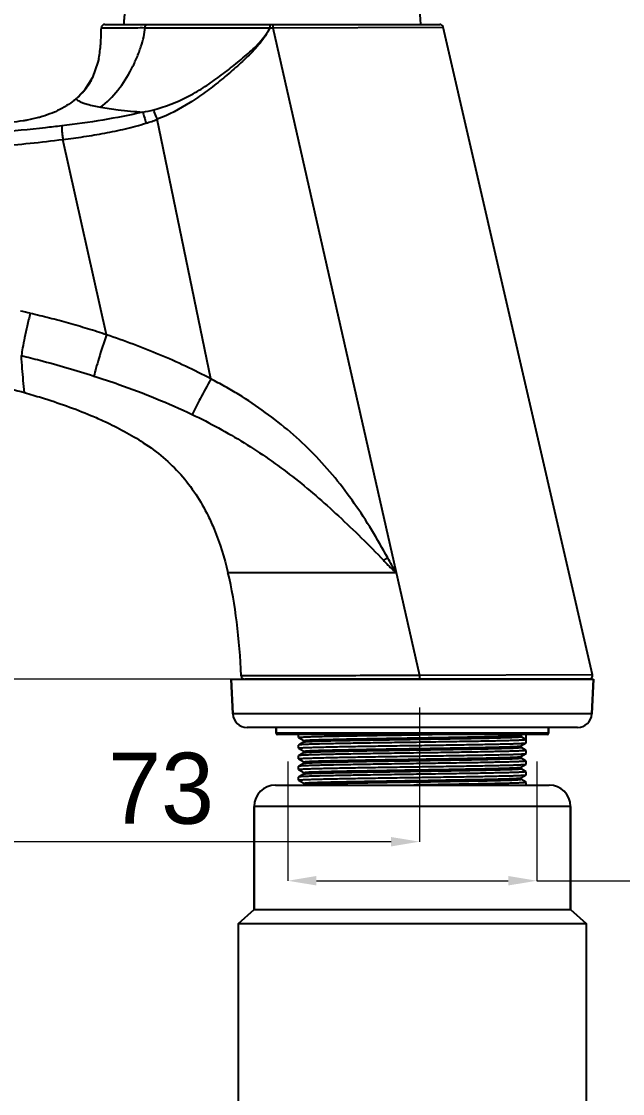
# Model space of a CAD drawing. Header units: millimetres. Extents: x 1091 to 1735, y 843 to 1297.
# Drawn here: x 1260.9 to 1345.4, y 1070.3 to 1221.2 of the extents above; entities that cross this region are included whole.
import ezdxf

# ---------------------------------------------------------------- set-up
doc = ezdxf.new("R2010")
doc.units = ezdxf.units.MM
doc.layers.add('02___PRT_ALL_AXES', color=7, linetype='Continuous')
doc.styles.add('Daelim Dimension', font='\x7f\x7f\x7f\x7f.TTF')
doc.dimstyles.new('DEFAULT', dxfattribs={"dimscale": 2, "dimtxt": 2, "dimasz": 2, "dimexe": 0, "dimexo": 2, "dimgap": 1, "dimtad": 1, "dimdec": 1, "dimzin": 9, "dimdsep": 46, "dimtxsty": 'Daelim Dimension', "dimcen": 0.5, "dimclrd": 252, "dimclre": 252, "dimclrt": 3, "dimadec": 1, "dimazin": 0, "dimtfac": 1, "dimtdec": 1, "dimtix": 1, "dimtmove": 0, "dimatfit": 3, "dimfxl": 0, "dimtolj": 1, "dimtzin": 1, "dimlwd": 9, "dimlwe": 9, "dimarcsym": 0})

# ---------------------------------------------------------------- blocks, each defined once
blk = doc.blocks.new('*D5')
at = {"color": 5, "lineweight": 9}
for p, q in [((1202.15, 1264.75), (1130.79, 1264.75)), ((1130.79, 1132.66), (1130.79, 1260.75)), ((1337.33, 1128.66), (1130.79, 1128.66))]:
    blk.add_line(p, q, dxfattribs=at)
at = {"color": 5}
for points in [[(1130.12, 1260.75), (1131.45, 1260.75), (1130.79, 1264.75)], [(1130.12, 1132.66), (1131.45, 1132.66), (1130.79, 1128.66)]]:
    blk.add_solid(points, dxfattribs=at)
at = {"layer": 'Defpoints', "color": 0}
for p in [(1130.79, 1264.75), (1206.15, 1264.75), (1341.33, 1128.66)]:
    blk.add_point(p, dxfattribs=at)
at = {"color": 7, "insert": (1123.34, 1196.7), "char_height": 10, "attachment_point": 5, "rotation": 90, "style": 'Daelim Dimension'}
blk.add_mtext('\\A1;136', dxfattribs=at)
blk = doc.blocks.new('*D6')
at = {"color": 5, "lineweight": 9}
for p, q in [((1244.15, 1177.21), (1244.15, 1105.78)), ((1316.83, 1124.66), (1316.83, 1105.78)), ((1312.83, 1105.78), (1248.15, 1105.78))]:
    blk.add_line(p, q, dxfattribs=at)
at = {"color": 5}
for points in [[(1248.15, 1106.44), (1248.15, 1105.11), (1244.15, 1105.78)], [(1312.83, 1106.44), (1312.83, 1105.11), (1316.83, 1105.78)]]:
    blk.add_solid(points, dxfattribs=at)
at = {"layer": 'Defpoints', "color": 0}
for p in [(1244.15, 1181.21), (1316.83, 1128.66), (1244.15, 1105.78)]:
    blk.add_point(p, dxfattribs=at)
at = {"color": 7, "insert": (1280.49, 1113.23), "char_height": 10, "attachment_point": 5, "style": 'Daelim Dimension'}
blk.add_mtext('\\A1;73', dxfattribs=at)
blk = doc.blocks.new('*D7')
at = {"color": 5, "lineweight": 9}
for p, q in [((1199.26, 1171.98), (1156.15, 1171.98)), ((1156.15, 1167.98), (1156.15, 1132.66)), ((1289.06, 1128.66), (1156.15, 1128.66))]:
    blk.add_line(p, q, dxfattribs=at)
at = {"color": 5}
for points in [[(1155.48, 1167.98), (1156.81, 1167.98), (1156.15, 1171.98)], [(1155.48, 1132.66), (1156.81, 1132.66), (1156.15, 1128.66)]]:
    blk.add_solid(points, dxfattribs=at)
at = {"layer": 'Defpoints', "color": 0}
for p in [(1203.26, 1171.98), (1156.15, 1128.66), (1293.06, 1128.66)]:
    blk.add_point(p, dxfattribs=at)
at = {"color": 7, "insert": (1148.7, 1150.32), "char_height": 10, "attachment_point": 5, "rotation": 90, "style": 'Daelim Dimension'}
blk.add_mtext('\\A1;43', dxfattribs=at)
blk = doc.blocks.new('*D9')
at = {"color": 5, "lineweight": 9}
for p, q in [((1298.33, 1117.06), (1298.33, 1100.28)), ((1333.33, 1117.06), (1333.33, 1100.28)), ((1302.33, 1100.28), (1329.33, 1100.28)), ((1333.33, 1100.28), (1433.46, 1100.28))]:
    blk.add_line(p, q, dxfattribs=at)
at = {"color": 5}
for points in [[(1302.33, 1100.95), (1302.33, 1099.62), (1298.33, 1100.28)], [(1329.33, 1100.95), (1329.33, 1099.62), (1333.33, 1100.28)]]:
    blk.add_solid(points, dxfattribs=at)
at = {"layer": 'Defpoints', "color": 0}
for p in [(1298.33, 1121.06), (1333.33, 1121.06), (1333.33, 1100.28)]:
    blk.add_point(p, dxfattribs=at)
at = {"color": 7, "insert": (1387.87, 1110.27), "char_height": 10, "attachment_point": 5, "style": 'Daelim Dimension'}
blk.add_mtext('\\A1;설치구멍 {\\H1.25x;\\C256;Ø}35', dxfattribs=at)

msp = doc.modelspace()

# ---------------------------------------------------------------- linework, layer by layer
at = {"color": 7, "linetype": 'Continuous'}
for p, q in [((1272.59, 1220.78), (1319.69, 1220.78)), ((1296.2, 1220.29), (1320.18, 1220.4)), ((1341.17, 1129.27), (1320.18, 1220.4)), ((1296.2, 1220.29), (1316.83, 1129.16)), ((1271.73, 1215.99), (1271.61, 1215.44)), ((1271.61, 1215.44), (1270.86, 1213.29)), ((1270.86, 1213.29), (1269.73, 1211.52)), ((1269.73, 1211.52), (1268.54, 1210.31)), ((1287.49, 1170.89), (1279.95, 1207.42)), ((1272.81, 1177.09), (1266.67, 1204.58)), ((1289.9, 1143.66), (1313.55, 1143.66)), ((1290.33, 1128.66), (1290.58, 1123.75)), ((1291.26, 1128.66), (1339.68, 1128.66)), ((1340.68, 1128.66), (1292.26, 1128.66)), ((1341.17, 1129.27), (1316.83, 1129.16)), ((1341.33, 1128.66), (1341.07, 1123.75)), ((1341.07, 1123.75), (1290.58, 1123.75)), ((1339.07, 1121.86), (1292.58, 1121.86)), ((1338.08, 1110.75), (1293.58, 1110.75)), ((1293.58, 1096.25), (1293.58, 1110.75)), ((1338.08, 1096.25), (1338.08, 1110.75))]:
    msp.add_line(p, q, dxfattribs=at)
at = {"color": 9, "linetype": 'Continuous'}
for p, q in [((1341.17, 1129.27), (1316.83, 1129.16)), ((1296.68, 1121.86), (1296.68, 1121.06)), ((1296.68, 1121.06), (1296.68, 1121.86)), ((1334.98, 1121.06), (1296.68, 1121.06)), ((1334.78, 1120.86), (1296.88, 1120.86)), ((1299.83, 1120.44), (1299.83, 1120.86)), ((1299.83, 1120.44), (1299.83, 1120.86)), ((1331.07, 1120.75), (1331.26, 1120.86)), ((1331.83, 1119.69), (1331.83, 1120.86)), ((1331.83, 1119.69), (1331.83, 1120.86)), ((1334.98, 1121.86), (1334.98, 1121.06)), ((1334.98, 1121.06), (1334.98, 1121.86)), ((1299.83, 1120.43), (1300.58, 1120)), ((1300.58, 1119.81), (1299.83, 1119.38)), ((1299.83, 1119.38), (1299.83, 1119.37)), ((1299.83, 1118.94), (1299.83, 1119.37)), ((1299.83, 1118.94), (1299.83, 1119.37)), ((1300.58, 1120.01), (1300.58, 1119.81)), ((1331.07, 1119.25), (1331.82, 1119.68)), ((1331.08, 1120.56), (1331.08, 1120.76)), ((1331.83, 1120.12), (1331.08, 1120.56)), ((1331.82, 1119.68), (1331.83, 1119.69)), ((1299.83, 1118.93), (1300.58, 1118.5)), ((1300.58, 1118.31), (1299.83, 1117.88)), ((1299.83, 1117.88), (1299.83, 1117.87)), ((1299.83, 1117.44), (1299.83, 1117.87)), ((1299.83, 1117.44), (1299.83, 1117.87)), ((1300.58, 1118.51), (1300.58, 1118.31)), ((1331.82, 1118.63), (1331.07, 1119.06)), ((1331.07, 1117.75), (1331.82, 1118.18)), ((1331.08, 1119.06), (1331.08, 1119.26)), ((1331.82, 1118.18), (1331.83, 1118.19)), ((1331.83, 1118.19), (1331.83, 1118.62)), ((1331.83, 1118.19), (1331.83, 1118.62)), ((1299.83, 1117.43), (1300.58, 1117)), ((1300.58, 1116.81), (1299.83, 1116.38)), ((1299.83, 1116.38), (1299.83, 1116.37)), ((1299.83, 1115.94), (1299.83, 1116.37)), ((1299.83, 1115.94), (1299.83, 1116.37)), ((1300.58, 1117.01), (1300.58, 1116.81)), ((1331.82, 1117.13), (1331.07, 1117.56)), ((1331.07, 1116.25), (1331.82, 1116.68)), ((1331.08, 1117.56), (1331.08, 1117.76)), ((1331.82, 1116.68), (1331.83, 1116.69)), ((1331.83, 1116.69), (1331.83, 1117.12)), ((1331.83, 1116.69), (1331.83, 1117.12)), ((1299.83, 1115.93), (1300.58, 1115.5)), ((1300.58, 1115.31), (1299.83, 1114.88)), ((1299.83, 1114.88), (1299.83, 1114.87)), ((1299.83, 1114.44), (1299.83, 1114.87)), ((1299.83, 1114.44), (1299.83, 1114.87)), ((1300.58, 1115.51), (1300.58, 1115.31)), ((1331.82, 1115.63), (1331.07, 1116.06)), ((1331.07, 1114.75), (1331.82, 1115.18)), ((1331.08, 1116.06), (1331.08, 1116.26)), ((1331.82, 1115.18), (1331.83, 1115.19)), ((1331.83, 1115.19), (1331.83, 1115.62)), ((1331.83, 1115.19), (1331.83, 1115.62)), ((1296.58, 1113.75), (1335.08, 1113.75)), ((1299.83, 1114.43), (1300.58, 1114)), ((1300.58, 1113.81), (1300.48, 1113.75)), ((1300.58, 1114.01), (1300.58, 1113.81)), ((1331.82, 1114.13), (1331.07, 1114.56)), ((1331.08, 1114.56), (1331.08, 1114.76)), ((1331.83, 1113.75), (1331.83, 1114.12)), ((1331.83, 1113.75), (1331.83, 1114.12))]:
    msp.add_line(p, q, dxfattribs=at)
at = {"color": 7, "linetype": 'Continuous'}
for centre, radius, start, end in [((1296.14, 1219.82), 20.92, 2.6494, 32.6268), ((1296.16, 1219.82), 20.94, 171.6421, 177.3487), ((1272.59, 1220.28), 0.5, 90.0014, 179.4523), ((1319.69, 1220.28), 0.5, 12.9394, 90.0476), ((1262.72, 1217.25), 9.06, 321.6915, 331.5727), ((1262.57, 1217.36), 9.24, 319.6289, 321.7016), ((1273.77, 1230.89), 22.85, 280.5077, 284.3894), ((1271.69, 1228.51), 22.65, 287.1811, 291.3845), ((1140.62, 657.93), 536.13, 76.9058, 77.0553), ((1204.67, 1333.52), 216.5, 299.6488, 299.8317), ((1292.26, 1129.16), 0.5, 182.6205, 269.9973), ((1292.26, 1129.16), 0.5, 182.6203, 269.9975), ((1340.68, 1129.16), 0.5, 269.8942, 12.9387), ((1340.68, 1129.16), 0.5, 269.9102, 12.9725), ((1292.58, 1123.86), 2, 183, 270), ((1339.07, 1123.86), 2, 270, 357), ((1296.58, 1110.75), 3, 90, 180), ((1335.08, 1110.75), 3, 0, 90)]:
    msp.add_arc(centre, radius, start, end, dxfattribs=at)
at = {"color": 9, "linetype": 'Continuous'}
for centre, start, end in [((1296.88, 1121.06), 180, 270), ((1334.78, 1121.06), 270, 0)]:
    msp.add_arc(centre, 0.2, start, end, dxfattribs=at)
at = {"color": 7, "linetype": 'Continuous'}
for points, knots in [([(1278.24, 1220.31), (1278.24, 1220.37), (1278.26, 1220.49), (1278.34, 1220.65), (1278.46, 1220.76), (1278.57, 1220.78), (1278.61, 1220.78)], [0, 0, 0, 0, 0.282599, 0.546495, 0.783506, 1, 1, 1, 1]), ([(1295.82, 1220.29), (1295.81, 1220.35), (1295.81, 1220.44), (1295.81, 1220.56), (1295.81, 1220.63), (1295.81, 1220.69), (1295.81, 1220.74), (1295.82, 1220.76), (1295.82, 1220.77), (1295.82, 1220.78), (1295.82, 1220.78), (1295.82, 1220.78)], [0, 0, 0, 0, 0.382578, 0.555267, 0.706448, 0.830506, 0.922894, 0.955941, 0.979848, 0.994482, 1, 1, 1, 1]), ([(1295.82, 1220.29), (1295.82, 1220.35), (1295.83, 1220.47), (1295.83, 1220.61), (1295.83, 1220.69), (1295.83, 1220.74), (1295.83, 1220.77), (1295.82, 1220.78), (1295.82, 1220.78)], [0, 0, 0, 0, 0.381786, 0.70502, 0.828734, 0.92072, 0.977606, 1, 1, 1, 1]), ([(1296.2, 1220.78), (1296.2, 1220.78), (1296.2, 1220.78), (1296.2, 1220.77), (1296.2, 1220.76), (1296.2, 1220.74), (1296.2, 1220.69), (1296.2, 1220.63), (1296.2, 1220.56), (1296.2, 1220.44), (1296.2, 1220.35), (1296.2, 1220.29)], [0, 0, 0, 0, 0.005179, 0.019661, 0.043471, 0.076464, 0.168837, 0.292983, 0.444322, 0.617204, 1, 1, 1, 1]), ([(1271.73, 1215.99), (1271.86, 1216.67), (1272.03, 1218.1), (1272.08, 1219.54), (1272.09, 1220.29)], [0, 0, 0, 0, 0.478581, 1, 1, 1, 1]), ([(1271.97, 1209.12), (1272.89, 1209.79), (1274.54, 1211.49), (1276.1, 1213.96), (1277.09, 1216.05), (1277.66, 1217.56), (1278.06, 1218.97), (1278.21, 1219.88), (1278.24, 1220.31)], [0, 0, 0, 0, 0.260935, 0.533187, 0.665491, 0.790016, 0.902784, 1, 1, 1, 1]), ([(1272.09, 1220.29), (1272.09, 1220.29), (1272.09, 1220.29), (1272.1, 1220.29), (1272.12, 1220.29), (1272.15, 1220.29), (1272.19, 1220.29), (1272.25, 1220.29), (1272.36, 1220.29), (1272.51, 1220.29), (1272.74, 1220.29), (1273.02, 1220.29), (1273.34, 1220.29), (1273.71, 1220.29), (1274.13, 1220.29), (1274.77, 1220.29), (1275.68, 1220.29), (1276.91, 1220.31), (1277.78, 1220.32), (1278.24, 1220.31)], [0, 0, 0, 0, 0.001067, 0.002396, 0.004251, 0.009534, 0.016899, 0.026329, 0.037807, 0.06684, 0.103864, 0.148746, 0.201354, 0.26154, 0.329147, 0.40402, 0.57519, 0.774494, 1, 1, 1, 1]), ([(1278.24, 1220.31), (1279.46, 1220.31), (1282.88, 1220.31), (1288.74, 1220.3), (1293.38, 1220.29), (1295.82, 1220.29)], [0, 0, 0, 0, 0.20889, 0.583812, 1, 1, 1, 1]), ([(1279.45, 1208.76), (1281.08, 1209.18), (1283.47, 1210.11), (1286.41, 1211.82), (1288.51, 1213.27), (1290.19, 1214.57), (1291.51, 1215.65), (1292.49, 1216.47), (1293.45, 1217.31), (1294.35, 1218.22), (1295.01, 1219.05), (1295.49, 1219.75), (1295.72, 1220.12), (1295.83, 1220.3)], [0, 0, 0, 0, 0.248537, 0.37363, 0.498845, 0.624113, 0.686757, 0.749405, 0.812054, 0.8747, 0.93734, 0.968673, 1, 1, 1, 1]), ([(1295.83, 1220.3), (1295.61, 1219.93), (1295.19, 1219.17), (1294.42, 1218.13), (1293.56, 1217.15), (1292.65, 1216.23), (1291.7, 1215.35), (1290.41, 1214.2), (1288.77, 1212.8), (1286.72, 1211.2), (1283.87, 1209.26), (1281.56, 1208.05), (1279.95, 1207.42)], [0, 0, 0, 0, 0.062524, 0.125045, 0.187604, 0.250134, 0.312656, 0.375178, 0.500212, 0.625241, 0.750259, 1, 1, 1, 1]), ([(1269.61, 1211.38), (1269.53, 1211.28), (1269.2, 1210.91), (1268.83, 1210.56), (1268.54, 1210.31)], [0, 0, 0, 0, 0.247117, 1, 1, 1, 1]), ([(1268.54, 1210.31), (1268.44, 1210.22), (1268.02, 1209.87), (1267.57, 1209.56), (1267.21, 1209.34)], [0, 0, 0, 0, 0.245229, 1, 1, 1, 1]), ([(1268.54, 1210.31), (1268.55, 1210.3), (1268.57, 1210.26), (1268.65, 1210.18), (1268.82, 1210.06), (1269.1, 1209.91), (1269.54, 1209.73), (1270.49, 1209.41), (1271.33, 1209.24), (1271.97, 1209.12)], [0, 0, 0, 0, 0.008685, 0.037012, 0.090393, 0.175805, 0.301087, 0.474529, 1, 1, 1, 1]), ([(1265.62, 1208.49), (1265.47, 1208.43), (1264.86, 1208.17), (1264.24, 1207.95), (1263.76, 1207.8)], [0, 0, 0, 0, 0.242701, 1, 1, 1, 1]), ([(1267.21, 1209.34), (1267.09, 1209.26), (1266.57, 1208.95), (1266.03, 1208.68), (1265.62, 1208.49)], [0, 0, 0, 0, 0.243709, 1, 1, 1, 1]), ([(1277.94, 1208.43), (1276.07, 1208), (1272.28, 1207.25), (1268.45, 1206.73), (1266.51, 1206.49)], [0, 0, 0, 0, 0.49578, 1, 1, 1, 1]), ([(1271.97, 1209.12), (1272.79, 1208.97), (1274.78, 1208.69), (1276.78, 1208.51), (1277.94, 1208.43)], [0, 0, 0, 0, 0.419306, 1, 1, 1, 1]), ([(1277.94, 1208.43), (1277.99, 1208.2), (1278.14, 1207.68), (1278.29, 1207.17), (1278.38, 1206.88)], [0, 0, 0, 0, 0.43193, 1, 1, 1, 1]), ([(1279.95, 1207.42), (1279.9, 1207.55), (1279.73, 1207.99), (1279.56, 1208.44), (1279.45, 1208.76)], [0, 0, 0, 0, 0.277467, 1, 1, 1, 1]), ([(1261.65, 1207.3), (1261.46, 1207.26), (1260.69, 1207.13), (1259.9, 1207.04), (1259.31, 1206.98)], [0, 0, 0, 0, 0.242041, 1, 1, 1, 1]), ([(1263.76, 1207.8), (1263.59, 1207.75), (1262.9, 1207.56), (1262.19, 1207.4), (1261.65, 1207.3)], [0, 0, 0, 0, 0.242189, 1, 1, 1, 1]), ([(1266.67, 1204.58), (1267.66, 1204.7), (1269.63, 1204.97), (1272.57, 1205.45), (1275.5, 1206.06), (1277.43, 1206.58), (1278.38, 1206.88)], [0, 0, 0, 0, 0.249608, 0.499431, 0.749548, 1, 1, 1, 1]), ([(1266.51, 1206.49), (1265.75, 1206.4), (1262.71, 1206.05), (1259.66, 1205.76), (1257.37, 1205.56)], [0, 0, 0, 0, 0.249863, 1, 1, 1, 1]), ([(1266.51, 1206.49), (1266.51, 1206.46), (1266.51, 1206.38), (1266.51, 1206.24), (1266.52, 1206.05), (1266.55, 1205.71), (1266.59, 1205.21), (1266.64, 1204.8), (1266.67, 1204.58)], [0, 0, 0, 0, 0.047359, 0.122813, 0.223945, 0.348206, 0.652619, 1, 1, 1, 1]), ([(1262.08, 1180.11), (1261.93, 1179.52), (1261.65, 1178.38), (1261.3, 1176.76), (1261.03, 1175.38), (1260.89, 1174.54), (1260.85, 1174.18)], [0, 0, 0, 0, 0.302207, 0.582034, 0.820103, 1, 1, 1, 1]), ([(1272.81, 1177.09), (1271.93, 1177.39), (1270.16, 1177.96), (1267.48, 1178.74), (1264.79, 1179.46), (1262.98, 1179.9), (1262.08, 1180.11)], [0, 0, 0, 0, 0.250038, 0.500827, 0.750481, 1, 1, 1, 1]), ([(1272.81, 1177.09), (1272.43, 1175.99), (1271.92, 1174.43), (1271.35, 1172.49), (1271.13, 1171.66), (1271.05, 1171.3)], [0, 0, 0, 0, 0.576945, 0.815952, 1, 1, 1, 1]), ([(1287.49, 1170.89), (1285.14, 1172.14), (1280.32, 1174.4), (1275.33, 1176.25), (1272.81, 1177.09)], [0, 0, 0, 0, 0.500175, 1, 1, 1, 1]), ([(1261.28, 1168.97), (1261.22, 1169.53), (1261.11, 1170.65), (1260.96, 1172.39), (1260.88, 1173.57), (1260.85, 1174.18)], [0, 0, 0, 0, 0.324207, 0.645946, 1, 1, 1, 1]), ([(1260.85, 1174.18), (1261.71, 1173.97), (1265.13, 1173.09), (1268.53, 1172.11), (1271.05, 1171.3)], [0, 0, 0, 0, 0.250897, 1, 1, 1, 1]), ([(1250.95, 1171.54), (1251.82, 1171.34), (1255.28, 1170.55), (1258.72, 1169.69), (1261.28, 1168.97)], [0, 0, 0, 0, 0.250645, 1, 1, 1, 1]), ([(1271.05, 1171.3), (1272.22, 1170.93), (1275.15, 1169.94), (1279.78, 1168.18), (1283.17, 1166.69), (1284.85, 1165.9)], [0, 0, 0, 0, 0.250043, 0.625042, 1, 1, 1, 1]), ([(1287.49, 1170.89), (1286.99, 1169.96), (1286.09, 1168.31), (1285.22, 1166.64), (1284.85, 1165.89)], [0, 0, 0, 0, 0.557982, 1, 1, 1, 1]), ([(1312.37, 1145.71), (1311.65, 1147.03), (1310.17, 1149.64), (1307.71, 1153.4), (1305, 1157), (1302.01, 1160.37), (1298.72, 1163.44), (1295.18, 1166.23), (1292.07, 1168.33), (1289.48, 1169.84), (1288.15, 1170.54), (1287.49, 1170.89)], [0, 0, 0, 0, 0.125024, 0.250038, 0.375039, 0.500022, 0.624992, 0.749979, 0.87498, 0.937495, 1, 1, 1, 1]), ([(1261.28, 1168.97), (1262.08, 1168.74), (1265.24, 1167.8), (1268.35, 1166.71), (1270.63, 1165.76)], [0, 0, 0, 0, 0.252514, 1, 1, 1, 1]), ([(1270.63, 1165.76), (1271.28, 1165.48), (1273.81, 1164.37), (1276.27, 1163.06), (1277.99, 1161.92)], [0, 0, 0, 0, 0.254139, 1, 1, 1, 1]), ([(1284.85, 1165.9), (1287.36, 1164.7), (1291.02, 1162.7), (1295.66, 1159.64), (1299.02, 1157.16), (1302.28, 1154.48), (1306.59, 1150.6), (1309.73, 1147.52), (1311.77, 1145.37)], [0, 0, 0, 0, 0.245053, 0.366979, 0.489149, 0.612659, 0.738796, 1, 1, 1, 1]), ([(1277.99, 1161.92), (1278.97, 1161.28), (1280.83, 1159.9), (1282.5, 1158.28), (1283.26, 1157.43)], [0, 0, 0, 0, 0.504507, 1, 1, 1, 1]), ([(1283.26, 1157.43), (1284.02, 1156.56), (1285.44, 1154.7), (1286.59, 1152.66), (1287.11, 1151.61)], [0, 0, 0, 0, 0.495577, 1, 1, 1, 1]), ([(1287.11, 1151.61), (1287.41, 1151), (1288.56, 1148.43), (1289.4, 1145.73), (1289.9, 1143.66)], [0, 0, 0, 0, 0.241854, 1, 1, 1, 1]), ([(1311.77, 1145.37), (1311.91, 1145.22), (1312.19, 1144.92), (1312.62, 1144.48), (1313.07, 1144.05), (1313.38, 1143.78), (1313.55, 1143.66)], [0, 0, 0, 0, 0.249955, 0.49997, 0.749963, 1, 1, 1, 1]), ([(1291.76, 1129.13), (1291.64, 1131.66), (1291.27, 1136.54), (1290.46, 1141.37), (1289.9, 1143.66)], [0, 0, 0, 0, 0.517981, 1, 1, 1, 1]), ([(1316.83, 1129.16), (1315.21, 1129.15), (1312.04, 1129.14), (1308.13, 1129.14), (1305.14, 1129.13), (1303.04, 1129.13), (1301.07, 1129.13), (1299.25, 1129.13), (1297.6, 1129.13), (1296.12, 1129.13), (1295.01, 1129.13), (1294.22, 1129.13), (1293.71, 1129.13), (1293.26, 1129.13), (1292.87, 1129.13), (1292.53, 1129.13), (1292.3, 1129.13), (1292.13, 1129.13), (1292.03, 1129.13), (1291.95, 1129.13), (1291.88, 1129.13), (1291.83, 1129.13), (1291.79, 1129.13), (1291.77, 1129.13), (1291.76, 1129.13), (1291.76, 1129.13), (1291.76, 1129.13), (1291.76, 1129.13)], [0, 0, 0, 0, 0.19348, 0.379253, 0.467466, 0.55168, 0.630319, 0.702937, 0.769449, 0.828794, 0.879933, 0.902404, 0.922716, 0.940755, 0.956443, 0.969728, 0.980604, 0.985141, 0.989076, 0.992409, 0.995139, 0.997264, 0.998783, 0.999315, 0.999696, 0.999924, 1, 1, 1, 1]), ([(1293.27, 1128.66), (1293.28, 1128.66), (1293.94, 1128.66), (1296.44, 1128.66), (1298.3, 1128.66), (1302.88, 1128.66), (1305.58, 1128.66), (1311.52, 1128.66), (1314.65, 1128.66), (1317.85, 1128.66)], [0, 0, 0, 0, 0.25, 0.25, 0.5, 0.5, 0.75, 0.75, 1, 1, 1, 1]), ([(1316.83, 1129.16), (1316.83, 1129.09), (1316.83, 1129), (1316.83, 1128.88), (1316.83, 1128.81), (1316.83, 1128.75), (1316.83, 1128.7), (1316.83, 1128.68), (1316.83, 1128.67), (1316.83, 1128.66), (1316.83, 1128.66), (1316.83, 1128.66)], [0, 0, 0, 0, 0.382419, 0.555401, 0.706942, 0.831292, 0.923838, 0.956891, 0.980725, 0.995155, 1, 1, 1, 1]), ([(1317.85, 1128.66), (1324.15, 1128.66), (1330.32, 1128.66), (1336.92, 1128.66), (1338.69, 1128.66), (1340.54, 1128.66), (1341.03, 1128.66), (1341.33, 1128.66)], [0, 0, 0, 0, 0.5, 0.5, 0.75, 0.75, 0.8871327, 0.8871327, 0.8871327, 0.8871327])]:
    msp.add_open_spline(points, degree=3, knots=knots, dxfattribs=at)
for points in [[(1295.82, 1220.29), (1295.95, 1220.29), (1296.07, 1220.29), (1296.2, 1220.29)], [(1257.45, 1203.63), (1260.53, 1203.89), (1263.6, 1204.19), (1266.67, 1204.58)], [(1313.55, 1143.66), (1313.13, 1144.33), (1312.75, 1145.02), (1312.37, 1145.71)]]:
    msp.add_open_spline(points, degree=3, dxfattribs=at)
at = {"color": 9, "linetype": 'Continuous'}
for points, knots in [([(1316.83, 1129.16), (1315.21, 1129.15), (1312.04, 1129.14), (1308.13, 1129.14), (1305.14, 1129.13), (1303.04, 1129.13), (1301.07, 1129.13), (1299.25, 1129.13), (1297.6, 1129.13), (1296.12, 1129.13), (1295.01, 1129.13), (1294.22, 1129.13), (1293.71, 1129.13), (1293.26, 1129.13), (1292.87, 1129.13), (1292.53, 1129.13), (1292.3, 1129.13), (1292.13, 1129.13), (1292.03, 1129.13), (1291.95, 1129.13), (1291.88, 1129.13), (1291.84, 1129.13), (1291.8, 1129.13), (1291.79, 1129.13), (1291.77, 1129.13), (1291.76, 1129.13), (1291.76, 1129.13), (1291.76, 1129.13), (1291.76, 1129.13)], [0, 0, 0, 0, 0.19348, 0.379253, 0.467466, 0.55168, 0.630319, 0.702937, 0.769449, 0.828794, 0.879933, 0.902404, 0.922716, 0.940755, 0.956443, 0.969728, 0.980604, 0.985141, 0.989076, 0.992409, 0.995139, 0.997264, 0.998099, 0.998783, 0.999315, 0.999696, 0.999924, 1, 1, 1, 1]), ([(1316.83, 1129.16), (1316.83, 1129.09), (1316.83, 1129), (1316.83, 1128.88), (1316.83, 1128.81), (1316.83, 1128.75), (1316.83, 1128.72), (1316.83, 1128.7), (1316.83, 1128.68), (1316.83, 1128.67), (1316.83, 1128.66), (1316.83, 1128.66), (1316.83, 1128.66)], [0, 0, 0, 0, 0.382372, 0.555324, 0.706852, 0.831217, 0.88175, 0.923784, 0.956848, 0.980702, 0.995149, 1, 1, 1, 1]), ([(1299.83, 1120.44), (1299.83, 1120.44), (1299.84, 1120.45), (1299.85, 1120.45), (1299.89, 1120.46), (1299.93, 1120.47), (1299.98, 1120.47), (1300.08, 1120.48), (1300.22, 1120.49), (1300.44, 1120.51), (1300.69, 1120.52), (1301, 1120.53), (1301.34, 1120.54), (1301.73, 1120.56), (1302.34, 1120.58), (1303.19, 1120.6), (1304.32, 1120.62), (1305.59, 1120.65), (1306.98, 1120.67), (1308.48, 1120.7), (1310.06, 1120.73), (1312.3, 1120.76), (1315.16, 1120.8), (1317.47, 1120.84), (1318.63, 1120.86)], [0, 0, 0, 0, 0.000469, 0.001481, 0.003101, 0.005342, 0.008206, 0.011694, 0.020538, 0.031847, 0.045592, 0.061735, 0.080226, 0.101011, 0.12403, 0.176484, 0.236968, 0.304761, 0.379057, 0.458972, 0.543556, 0.631801, 0.815043, 1, 1, 1, 1]), ([(1331.83, 1120.12), (1331.83, 1120.12), (1331.82, 1120.12), (1331.81, 1120.11), (1331.78, 1120.1), (1331.73, 1120.1), (1331.65, 1120.09), (1331.51, 1120.08), (1331.34, 1120.06), (1331.14, 1120.05), (1330.9, 1120.04), (1330.62, 1120.03), (1330.3, 1120.02), (1329.82, 1120), (1329.13, 1119.98), (1328.21, 1119.96), (1327.18, 1119.94), (1326.04, 1119.91), (1324.8, 1119.89), (1323.47, 1119.87), (1321.57, 1119.84), (1319.08, 1119.8), (1316.03, 1119.75), (1312.97, 1119.71), (1310.02, 1119.66), (1307.68, 1119.62), (1305.94, 1119.59), (1304.77, 1119.57), (1303.71, 1119.54), (1302.76, 1119.52), (1301.93, 1119.5), (1301.32, 1119.48), (1300.9, 1119.46), (1300.64, 1119.45), (1300.42, 1119.44), (1300.23, 1119.43), (1300.08, 1119.42), (1299.96, 1119.4), (1299.89, 1119.4), (1299.85, 1119.39), (1299.84, 1119.38), (1299.83, 1119.38)], [0, 0, 0, 0, 0.000234, 0.000714, 0.001476, 0.002527, 0.005503, 0.009645, 0.014945, 0.021392, 0.028972, 0.037668, 0.047458, 0.058319, 0.083154, 0.111935, 0.144391, 0.180218, 0.219073, 0.260591, 0.304376, 0.397076, 0.493669, 0.590508, 0.68393, 0.770407, 0.810005, 0.84667, 0.880051, 0.909837, 0.935743, 0.957525, 0.966804, 0.97498, 0.98203, 0.98794, 0.992699, 0.996294, 0.998723, 0.999503, 1, 1, 1, 1]), ([(1299.83, 1118.94), (1299.83, 1118.94), (1299.84, 1118.95), (1299.85, 1118.95), (1299.87, 1118.96), (1299.92, 1118.97), (1300.01, 1118.98), (1300.14, 1118.99), (1300.31, 1119), (1300.52, 1119.01), (1300.76, 1119.02), (1301.04, 1119.03), (1301.35, 1119.04), (1301.84, 1119.06), (1302.52, 1119.08), (1303.44, 1119.1), (1304.48, 1119.13), (1305.62, 1119.15), (1306.86, 1119.17), (1308.18, 1119.2), (1310.08, 1119.23), (1312.57, 1119.27), (1315.62, 1119.31), (1318.68, 1119.36), (1321.64, 1119.4), (1323.98, 1119.44), (1325.72, 1119.47), (1326.88, 1119.5), (1327.95, 1119.52), (1328.9, 1119.54), (1329.73, 1119.56), (1330.33, 1119.58), (1330.75, 1119.6), (1331.01, 1119.61), (1331.24, 1119.62), (1331.43, 1119.64), (1331.58, 1119.65), (1331.69, 1119.66), (1331.77, 1119.67), (1331.8, 1119.68), (1331.82, 1119.68), (1331.82, 1119.68)], [0, 0, 0, 0, 0.000234, 0.000714, 0.001476, 0.002527, 0.005503, 0.009644, 0.014944, 0.021391, 0.02897, 0.037666, 0.047455, 0.058316, 0.083149, 0.111929, 0.144385, 0.180211, 0.219066, 0.260582, 0.304366, 0.397064, 0.49366, 0.5905, 0.683923, 0.770402, 0.810002, 0.846668, 0.880051, 0.909836, 0.935742, 0.957524, 0.966804, 0.974979, 0.982029, 0.98794, 0.992699, 0.996294, 0.998723, 0.999503, 1, 1, 1, 1]), ([(1300.58, 1120.01), (1300.58, 1120.01), (1300.58, 1120.01), (1300.6, 1120.02), (1300.62, 1120.02), (1300.67, 1120.03), (1300.75, 1120.04), (1300.87, 1120.05), (1301.03, 1120.07), (1301.23, 1120.08), (1301.46, 1120.09), (1301.72, 1120.1), (1302.01, 1120.11), (1302.47, 1120.13), (1303.12, 1120.15), (1303.98, 1120.17), (1304.96, 1120.19), (1306.03, 1120.22), (1307.2, 1120.24), (1308.45, 1120.26), (1310.25, 1120.29), (1312.6, 1120.33), (1315.49, 1120.38), (1318.39, 1120.42), (1321.19, 1120.47), (1323.42, 1120.51), (1325.08, 1120.54), (1326.21, 1120.56), (1327.23, 1120.58), (1328.15, 1120.61), (1328.95, 1120.63), (1329.63, 1120.65), (1330.12, 1120.67), (1330.44, 1120.69), (1330.63, 1120.7), (1330.79, 1120.71), (1330.91, 1120.72), (1331, 1120.73), (1331.05, 1120.74), (1331.06, 1120.75)], [0, 0, 0, 0, 0.000239, 0.000717, 0.001472, 0.002511, 0.005454, 0.009547, 0.014784, 0.021155, 0.028645, 0.037237, 0.046911, 0.057646, 0.082192, 0.110648, 0.142747, 0.178189, 0.216644, 0.257751, 0.301128, 0.393045, 0.488965, 0.58531, 0.678483, 0.765007, 0.804753, 0.841654, 0.875361, 0.905564, 0.931976, 0.954354, 0.972489, 0.979911, 0.986212, 0.991381, 0.995404, 0.998275, 1, 1, 1, 1]), ([(1300.58, 1119.81), (1300.59, 1119.81), (1300.59, 1119.82), (1300.6, 1119.82), (1300.61, 1119.82)], [0, 0, 0, 0, 0.178515, 1, 1, 1, 1]), ([(1300.61, 1119.82), (1300.62, 1119.82), (1300.63, 1119.83), (1300.64, 1119.83), (1300.65, 1119.83)], [0, 0, 0, 0, 0.215639, 1, 1, 1, 1]), ([(1300.65, 1119.83), (1300.72, 1119.84), (1300.91, 1119.86), (1301.26, 1119.88), (1301.74, 1119.9), (1302.34, 1119.92), (1303.07, 1119.95), (1304.26, 1119.98), (1306, 1120.02), (1308.34, 1120.06), (1310.94, 1120.1), (1313.72, 1120.15), (1316.58, 1120.19), (1319.41, 1120.24), (1321.71, 1120.28), (1323.45, 1120.31), (1324.67, 1120.33), (1325.8, 1120.35), (1326.84, 1120.37), (1327.79, 1120.4), (1328.63, 1120.42), (1329.25, 1120.44), (1329.69, 1120.45), (1329.98, 1120.46), (1330.23, 1120.48), (1330.45, 1120.49), (1330.64, 1120.5), (1330.79, 1120.51), (1330.91, 1120.52), (1331, 1120.53), (1331.05, 1120.54), (1331.07, 1120.55), (1331.08, 1120.55), (1331.08, 1120.56)], [0, 0, 0, 0, 0.007039, 0.018499, 0.034286, 0.054261, 0.078243, 0.10602, 0.171917, 0.249583, 0.336219, 0.428707, 0.523714, 0.617818, 0.707631, 0.749907, 0.789917, 0.827297, 0.861712, 0.892852, 0.920433, 0.944211, 0.954604, 0.963969, 0.972285, 0.979531, 0.985694, 0.990761, 0.99472, 0.997566, 0.999302, 0.999766, 1, 1, 1, 1]), ([(1331.83, 1118.62), (1331.83, 1118.62), (1331.82, 1118.61), (1331.8, 1118.61), (1331.78, 1118.6), (1331.73, 1118.6), (1331.64, 1118.59), (1331.5, 1118.57), (1331.33, 1118.56), (1331.12, 1118.55), (1330.88, 1118.54), (1330.6, 1118.53), (1330.29, 1118.52), (1329.8, 1118.5), (1329.11, 1118.48), (1328.19, 1118.46), (1327.15, 1118.44), (1326.01, 1118.41), (1324.77, 1118.39), (1323.44, 1118.37), (1321.54, 1118.33), (1319.06, 1118.3), (1316.01, 1118.25), (1312.95, 1118.21), (1310, 1118.16), (1307.66, 1118.12), (1305.93, 1118.09), (1304.76, 1118.07), (1303.7, 1118.04), (1302.75, 1118.02), (1301.92, 1118), (1301.32, 1117.98), (1300.9, 1117.96), (1300.64, 1117.95), (1300.42, 1117.94), (1300.23, 1117.93), (1300.08, 1117.92), (1299.96, 1117.9), (1299.89, 1117.9), (1299.85, 1117.89), (1299.84, 1117.88), (1299.83, 1117.88)], [0, 0, 0, 0, 0.00026, 0.000776, 0.001574, 0.002661, 0.005707, 0.009917, 0.015282, 0.021791, 0.029429, 0.03818, 0.048022, 0.058931, 0.08385, 0.112702, 0.145215, 0.181083, 0.219966, 0.261496, 0.305282, 0.397943, 0.49446, 0.591191, 0.684485, 0.770824, 0.810356, 0.846957, 0.880279, 0.910009, 0.935866, 0.957606, 0.966867, 0.975026, 0.982063, 0.987962, 0.992712, 0.9963, 0.998725, 0.999503, 1, 1, 1, 1]), ([(1299.83, 1117.44), (1299.83, 1117.44), (1299.84, 1117.45), (1299.85, 1117.45), (1299.87, 1117.46), (1299.92, 1117.47), (1300.01, 1117.48), (1300.14, 1117.49), (1300.31, 1117.5), (1300.52, 1117.51), (1300.76, 1117.52), (1301.04, 1117.53), (1301.35, 1117.54), (1301.84, 1117.56), (1302.52, 1117.58), (1303.44, 1117.6), (1304.48, 1117.63), (1305.62, 1117.65), (1306.86, 1117.67), (1308.18, 1117.7), (1310.08, 1117.73), (1312.57, 1117.77), (1315.62, 1117.81), (1318.68, 1117.86), (1321.64, 1117.9), (1323.98, 1117.94), (1325.72, 1117.97), (1326.89, 1118), (1327.95, 1118.02), (1328.9, 1118.04), (1329.73, 1118.06), (1330.33, 1118.08), (1330.75, 1118.1), (1331.01, 1118.11), (1331.24, 1118.12), (1331.43, 1118.14), (1331.58, 1118.15), (1331.69, 1118.16), (1331.77, 1118.17), (1331.8, 1118.18), (1331.82, 1118.18), (1331.82, 1118.18)], [0, 0, 0, 0, 0.000234, 0.000714, 0.001476, 0.002527, 0.005503, 0.009645, 0.014945, 0.021391, 0.028971, 0.037667, 0.047456, 0.058317, 0.08315, 0.111931, 0.144387, 0.180214, 0.21907, 0.260587, 0.304373, 0.397072, 0.493669, 0.59051, 0.683932, 0.770408, 0.810007, 0.846672, 0.880054, 0.909839, 0.935745, 0.957526, 0.966805, 0.97498, 0.98203, 0.98794, 0.992699, 0.996294, 0.998723, 0.999503, 1, 1, 1, 1]), ([(1300.58, 1118.51), (1300.58, 1118.51), (1300.58, 1118.51), (1300.6, 1118.52), (1300.62, 1118.52), (1300.67, 1118.53), (1300.75, 1118.54), (1300.87, 1118.55), (1301.03, 1118.56), (1301.22, 1118.58), (1301.45, 1118.59), (1301.71, 1118.6), (1302, 1118.61), (1302.45, 1118.63), (1303.1, 1118.65), (1303.96, 1118.67), (1304.92, 1118.69), (1305.99, 1118.71), (1307.16, 1118.74), (1308.4, 1118.76), (1310.18, 1118.79), (1312.52, 1118.83), (1315.39, 1118.87), (1318.29, 1118.92), (1321.09, 1118.96), (1323.69, 1119.01), (1325.7, 1119.05), (1327.13, 1119.08), (1328.06, 1119.1), (1328.87, 1119.13), (1329.56, 1119.15), (1330.13, 1119.17), (1330.51, 1119.19), (1330.76, 1119.21), (1330.89, 1119.22), (1330.98, 1119.23), (1331.03, 1119.24), (1331.05, 1119.24)], [0, 0, 0, 0, 0.000238, 0.000713, 0.001463, 0.002495, 0.005415, 0.009478, 0.014677, 0.021, 0.028435, 0.036965, 0.046569, 0.057226, 0.081599, 0.109858, 0.14174, 0.176951, 0.215163, 0.256023, 0.299151, 0.390594, 0.486106, 0.582151, 0.675172, 0.761724, 0.838603, 0.872509, 0.902963, 0.929683, 0.952423, 0.970971, 0.985159, 0.990575, 0.994859, 0.998001, 1, 1, 1, 1]), ([(1300.58, 1118.31), (1300.58, 1118.31), (1300.59, 1118.32), (1300.59, 1118.32), (1300.6, 1118.32)], [0, 0, 0, 0, 0.202358, 1, 1, 1, 1]), ([(1300.6, 1118.32), (1300.62, 1118.32), (1300.66, 1118.33), (1300.75, 1118.34), (1300.88, 1118.35), (1301.12, 1118.37), (1301.5, 1118.39), (1302.05, 1118.41), (1302.74, 1118.44), (1303.54, 1118.46), (1304.46, 1118.48), (1305.49, 1118.5), (1306.62, 1118.53), (1308.27, 1118.56), (1310.51, 1118.6), (1313.31, 1118.64), (1316.21, 1118.69), (1319.09, 1118.73), (1321.44, 1118.77), (1323.23, 1118.8), (1324.47, 1118.82), (1325.64, 1118.85), (1326.71, 1118.87), (1327.69, 1118.89), (1328.55, 1118.92), (1329.19, 1118.94), (1329.65, 1118.95), (1329.94, 1118.96), (1330.2, 1118.97), (1330.43, 1118.99), (1330.62, 1119), (1330.78, 1119.01), (1330.91, 1119.02), (1330.99, 1119.03), (1331.03, 1119.04), (1331.06, 1119.04), (1331.07, 1119.05), (1331.08, 1119.05), (1331.08, 1119.06)], [0, 0, 0, 0, 0.001837, 0.00482, 0.008951, 0.014221, 0.028136, 0.046441, 0.068968, 0.095507, 0.125814, 0.159603, 0.196562, 0.236346, 0.322882, 0.415992, 0.512213, 0.607966, 0.699687, 0.742961, 0.783967, 0.822321, 0.857669, 0.889678, 0.918052, 0.942527, 0.95323, 0.962875, 0.971441, 0.978909, 0.98526, 0.990481, 0.994562, 0.997496, 0.998532, 0.999285, 0.999761, 1, 1, 1, 1]), ([(1331.05, 1119.24), (1331.05, 1119.24), (1331.06, 1119.24), (1331.07, 1119.25), (1331.07, 1119.25)], [0, 0, 0, 0, 0.309564, 1, 1, 1, 1]), ([(1331.83, 1117.12), (1331.83, 1117.12), (1331.82, 1117.11), (1331.8, 1117.11), (1331.78, 1117.1), (1331.73, 1117.1), (1331.64, 1117.09), (1331.5, 1117.07), (1331.33, 1117.06), (1331.12, 1117.05), (1330.88, 1117.04), (1330.6, 1117.03), (1330.29, 1117.02), (1329.8, 1117), (1329.11, 1116.98), (1328.19, 1116.96), (1327.15, 1116.94), (1326.01, 1116.91), (1324.77, 1116.89), (1323.44, 1116.87), (1321.54, 1116.84), (1319.06, 1116.8), (1316.01, 1116.75), (1312.95, 1116.71), (1310, 1116.66), (1307.66, 1116.62), (1305.93, 1116.59), (1304.76, 1116.57), (1303.7, 1116.54), (1302.75, 1116.52), (1301.92, 1116.5), (1301.32, 1116.48), (1300.9, 1116.46), (1300.64, 1116.45), (1300.42, 1116.44), (1300.23, 1116.43), (1300.08, 1116.42), (1299.96, 1116.4), (1299.89, 1116.4), (1299.85, 1116.39), (1299.84, 1116.38), (1299.83, 1116.38)], [0, 0, 0, 0, 0.00026, 0.000776, 0.001574, 0.002661, 0.005707, 0.009917, 0.015283, 0.021791, 0.02943, 0.03818, 0.048021, 0.058931, 0.083849, 0.112701, 0.145213, 0.181081, 0.219962, 0.261492, 0.305275, 0.397936, 0.494454, 0.591185, 0.684479, 0.770821, 0.810355, 0.846956, 0.880278, 0.910009, 0.935865, 0.957605, 0.966867, 0.975026, 0.982063, 0.987962, 0.992712, 0.9963, 0.998725, 0.999503, 1, 1, 1, 1]), ([(1299.83, 1115.94), (1299.83, 1115.94), (1299.84, 1115.95), (1299.85, 1115.95), (1299.87, 1115.96), (1299.92, 1115.97), (1300.01, 1115.98), (1300.14, 1115.99), (1300.31, 1116), (1300.52, 1116.01), (1300.76, 1116.02), (1301.04, 1116.03), (1301.35, 1116.04), (1301.84, 1116.06), (1302.52, 1116.08), (1303.44, 1116.1), (1304.48, 1116.13), (1305.62, 1116.15), (1306.86, 1116.17), (1308.18, 1116.2), (1310.08, 1116.23), (1312.57, 1116.27), (1315.62, 1116.31), (1318.68, 1116.36), (1321.64, 1116.4), (1323.98, 1116.44), (1325.72, 1116.47), (1326.89, 1116.5), (1327.95, 1116.52), (1328.9, 1116.54), (1329.73, 1116.56), (1330.33, 1116.58), (1330.75, 1116.6), (1331.01, 1116.61), (1331.24, 1116.62), (1331.43, 1116.64), (1331.58, 1116.65), (1331.69, 1116.66), (1331.77, 1116.67), (1331.8, 1116.68), (1331.82, 1116.68), (1331.82, 1116.68)], [0, 0, 0, 0, 0.000234, 0.000714, 0.001476, 0.002527, 0.005503, 0.009645, 0.014945, 0.021392, 0.028972, 0.037668, 0.047458, 0.058319, 0.083154, 0.111935, 0.144391, 0.180218, 0.219074, 0.260593, 0.304379, 0.397078, 0.493672, 0.590511, 0.683933, 0.770409, 0.810007, 0.846671, 0.880053, 0.909839, 0.935744, 0.957526, 0.966805, 0.97498, 0.98203, 0.987941, 0.992699, 0.996294, 0.998723, 0.999503, 1, 1, 1, 1]), ([(1300.58, 1117.01), (1300.58, 1117.01), (1300.58, 1117.01), (1300.61, 1117.02), (1300.66, 1117.03), (1300.75, 1117.04), (1300.87, 1117.05), (1301.02, 1117.06), (1301.21, 1117.08), (1301.44, 1117.09), (1301.69, 1117.1), (1301.98, 1117.11), (1302.43, 1117.13), (1303.06, 1117.14), (1303.91, 1117.17), (1304.86, 1117.19), (1305.92, 1117.21), (1307.07, 1117.24), (1308.29, 1117.26), (1310.06, 1117.29), (1312.37, 1117.33), (1315.23, 1117.37), (1318.1, 1117.42), (1320.89, 1117.46), (1323.5, 1117.51), (1325.51, 1117.54), (1326.95, 1117.58), (1327.89, 1117.6), (1328.72, 1117.62), (1329.43, 1117.64), (1330.02, 1117.67), (1330.48, 1117.69), (1330.77, 1117.71), (1330.94, 1117.72), (1331, 1117.73), (1331.03, 1117.74)], [0, 0, 0, 0, 0.000236, 0.000705, 0.002462, 0.005342, 0.009349, 0.014478, 0.020715, 0.028049, 0.036464, 0.045941, 0.056456, 0.080511, 0.108407, 0.139892, 0.174677, 0.212444, 0.252849, 0.295522, 0.386093, 0.480854, 0.576345, 0.669083, 0.755683, 0.832984, 0.867251, 0.898168, 0.925453, 0.948857, 0.968168, 0.983209, 0.993847, 0.997487, 1, 1, 1, 1]), ([(1300.59, 1116.82), (1300.61, 1116.82), (1300.65, 1116.83), (1300.74, 1116.84), (1300.86, 1116.85), (1301.01, 1116.86), (1301.2, 1116.87), (1301.52, 1116.89), (1302, 1116.91), (1302.68, 1116.93), (1303.48, 1116.96), (1304.4, 1116.98), (1305.42, 1117), (1306.54, 1117.03), (1308.2, 1117.06), (1310.43, 1117.1), (1313.24, 1117.14), (1316.14, 1117.19), (1319.04, 1117.23), (1321.39, 1117.27), (1323.19, 1117.3), (1324.44, 1117.32), (1325.61, 1117.35), (1326.69, 1117.37), (1327.67, 1117.39), (1328.53, 1117.42), (1329.18, 1117.44), (1329.64, 1117.45), (1329.94, 1117.46), (1330.2, 1117.47), (1330.43, 1117.49), (1330.62, 1117.5), (1330.78, 1117.51), (1330.91, 1117.52), (1330.99, 1117.53), (1331.03, 1117.54), (1331.06, 1117.54), (1331.07, 1117.55), (1331.08, 1117.55), (1331.08, 1117.56)], [0, 0, 0, 0, 0.001642, 0.004432, 0.008376, 0.013468, 0.019698, 0.027051, 0.04506, 0.067327, 0.093647, 0.123772, 0.157419, 0.194276, 0.233995, 0.32051, 0.413729, 0.510165, 0.606209, 0.698271, 0.741722, 0.782905, 0.821434, 0.856946, 0.889111, 0.917627, 0.942226, 0.952985, 0.962681, 0.971291, 0.978798, 0.985183, 0.990432, 0.994534, 0.997483, 0.998526, 0.999282, 0.99976, 1, 1, 1, 1]), ([(1331.03, 1117.74), (1331.03, 1117.74), (1331.05, 1117.74), (1331.06, 1117.74), (1331.07, 1117.75)], [0, 0, 0, 0, 0.335785, 1, 1, 1, 1]), ([(1331.83, 1115.62), (1331.83, 1115.62), (1331.82, 1115.61), (1331.8, 1115.61), (1331.78, 1115.6), (1331.73, 1115.6), (1331.64, 1115.59), (1331.5, 1115.57), (1331.33, 1115.56), (1331.12, 1115.55), (1330.88, 1115.54), (1330.6, 1115.53), (1330.29, 1115.52), (1329.8, 1115.5), (1329.11, 1115.48), (1328.19, 1115.46), (1327.15, 1115.44), (1326.01, 1115.41), (1324.77, 1115.39), (1323.44, 1115.37), (1321.54, 1115.34), (1319.06, 1115.3), (1316.01, 1115.25), (1312.95, 1115.21), (1310, 1115.16), (1307.66, 1115.12), (1305.93, 1115.09), (1304.76, 1115.07), (1303.7, 1115.04), (1302.75, 1115.02), (1301.92, 1115), (1301.32, 1114.98), (1300.9, 1114.96), (1300.64, 1114.95), (1300.42, 1114.94), (1300.23, 1114.93), (1300.08, 1114.92), (1299.96, 1114.9), (1299.89, 1114.9), (1299.85, 1114.89), (1299.84, 1114.88), (1299.83, 1114.88)], [0, 0, 0, 0, 0.00026, 0.000776, 0.001574, 0.002661, 0.005708, 0.009918, 0.015283, 0.021792, 0.02943, 0.038181, 0.048022, 0.058932, 0.083851, 0.112703, 0.145215, 0.181082, 0.219963, 0.261492, 0.305276, 0.397936, 0.494452, 0.591181, 0.684474, 0.770817, 0.81035, 0.846952, 0.880274, 0.910005, 0.935863, 0.957604, 0.966866, 0.975025, 0.982062, 0.987962, 0.992712, 0.9963, 0.998725, 0.999503, 1, 1, 1, 1]), ([(1299.83, 1114.44), (1299.83, 1114.44), (1299.84, 1114.45), (1299.85, 1114.45), (1299.87, 1114.46), (1299.92, 1114.47), (1300.01, 1114.48), (1300.14, 1114.49), (1300.31, 1114.5), (1300.52, 1114.51), (1300.76, 1114.52), (1301.04, 1114.53), (1301.35, 1114.54), (1301.84, 1114.56), (1302.52, 1114.58), (1303.44, 1114.6), (1304.48, 1114.63), (1305.62, 1114.65), (1306.86, 1114.67), (1308.18, 1114.7), (1310.08, 1114.73), (1312.57, 1114.77), (1315.62, 1114.81), (1318.68, 1114.86), (1321.64, 1114.9), (1323.98, 1114.94), (1325.72, 1114.97), (1326.88, 1115), (1327.95, 1115.02), (1328.9, 1115.04), (1329.73, 1115.06), (1330.33, 1115.08), (1330.75, 1115.1), (1331.01, 1115.11), (1331.24, 1115.12), (1331.43, 1115.14), (1331.58, 1115.15), (1331.69, 1115.16), (1331.77, 1115.17), (1331.8, 1115.18), (1331.82, 1115.18), (1331.82, 1115.18)], [0, 0, 0, 0, 0.000234, 0.000714, 0.001476, 0.002527, 0.005503, 0.009644, 0.014945, 0.021391, 0.028971, 0.037667, 0.047456, 0.058317, 0.083151, 0.111932, 0.144388, 0.180214, 0.219068, 0.260585, 0.30437, 0.397069, 0.493663, 0.590501, 0.683923, 0.770402, 0.810001, 0.846666, 0.880048, 0.909834, 0.935741, 0.957524, 0.966803, 0.974979, 0.982029, 0.98794, 0.992699, 0.996294, 0.998723, 0.999503, 1, 1, 1, 1]), ([(1300.58, 1115.51), (1300.58, 1115.51), (1300.58, 1115.51), (1300.6, 1115.52), (1300.62, 1115.52), (1300.67, 1115.53), (1300.75, 1115.54), (1300.88, 1115.55), (1301.04, 1115.57), (1301.23, 1115.58), (1301.46, 1115.59), (1301.72, 1115.6), (1302.02, 1115.61), (1302.48, 1115.63), (1303.13, 1115.65), (1303.99, 1115.67), (1304.97, 1115.69), (1306.05, 1115.72), (1307.23, 1115.74), (1308.48, 1115.76), (1310.28, 1115.79), (1312.64, 1115.83), (1315.53, 1115.88), (1318.44, 1115.92), (1321.25, 1115.97), (1323.48, 1116.01), (1325.14, 1116.04), (1326.26, 1116.06), (1327.28, 1116.08), (1328.19, 1116.11), (1328.99, 1116.13), (1329.67, 1116.15), (1330.15, 1116.17), (1330.47, 1116.19), (1330.65, 1116.2), (1330.81, 1116.21), (1330.93, 1116.22), (1331.01, 1116.23), (1331.05, 1116.24), (1331.07, 1116.25)], [0, 0, 0, 0, 0.00024, 0.000719, 0.001477, 0.002521, 0.005475, 0.009584, 0.014842, 0.021238, 0.028756, 0.037381, 0.047093, 0.057869, 0.082507, 0.111067, 0.143282, 0.178847, 0.217431, 0.258669, 0.302177, 0.394345, 0.490482, 0.586985, 0.680238, 0.766747, 0.806445, 0.843269, 0.876872, 0.906939, 0.93319, 0.955375, 0.97329, 0.980592, 0.986769, 0.991805, 0.99569, 0.99842, 1, 1, 1, 1]), ([(1300.58, 1115.31), (1300.58, 1115.31), (1300.59, 1115.32), (1300.6, 1115.32), (1300.61, 1115.32)], [0, 0, 0, 0, 0.188261, 1, 1, 1, 1]), ([(1300.61, 1115.32), (1300.63, 1115.33), (1300.68, 1115.33), (1300.78, 1115.35), (1300.91, 1115.36), (1301.15, 1115.37), (1301.54, 1115.39), (1302.11, 1115.41), (1302.8, 1115.44), (1303.61, 1115.46), (1304.54, 1115.48), (1305.98, 1115.51), (1307.98, 1115.55), (1310.59, 1115.6), (1313.39, 1115.64), (1316.28, 1115.69), (1319.15, 1115.73), (1321.49, 1115.77), (1323.27, 1115.8), (1324.51, 1115.83), (1325.67, 1115.85), (1326.74, 1115.87), (1327.71, 1115.89), (1328.56, 1115.92), (1329.2, 1115.94), (1329.66, 1115.95), (1329.95, 1115.96), (1330.21, 1115.97), (1330.43, 1115.99), (1330.63, 1116), (1330.78, 1116.01), (1330.91, 1116.02), (1330.99, 1116.03), (1331.04, 1116.04), (1331.06, 1116.04), (1331.07, 1116.05), (1331.08, 1116.05), (1331.08, 1116.06)], [0, 0, 0, 0, 0.002058, 0.005256, 0.009593, 0.015062, 0.029346, 0.047981, 0.070795, 0.09758, 0.128086, 0.162033, 0.23896, 0.325518, 0.418507, 0.514489, 0.609916, 0.701261, 0.744337, 0.785145, 0.823307, 0.858469, 0.890307, 0.918524, 0.942861, 0.953502, 0.963092, 0.971609, 0.979032, 0.985346, 0.990537, 0.994593, 0.997509, 0.99854, 0.999289, 0.999762, 1, 1, 1, 1]), ([(1300.58, 1114.01), (1300.58, 1114.01), (1300.58, 1114.01), (1300.6, 1114.02), (1300.62, 1114.02), (1300.67, 1114.03), (1300.75, 1114.04), (1300.87, 1114.05), (1301.03, 1114.07), (1301.23, 1114.08), (1301.46, 1114.09), (1301.72, 1114.1), (1302.01, 1114.11), (1302.47, 1114.13), (1303.12, 1114.15), (1303.98, 1114.17), (1304.96, 1114.19), (1306.03, 1114.22), (1307.2, 1114.24), (1308.45, 1114.26), (1310.25, 1114.29), (1312.6, 1114.33), (1315.49, 1114.38), (1318.39, 1114.42), (1321.19, 1114.47), (1323.42, 1114.51), (1325.08, 1114.54), (1326.21, 1114.56), (1327.23, 1114.58), (1328.15, 1114.61), (1328.95, 1114.63), (1329.63, 1114.65), (1330.12, 1114.67), (1330.44, 1114.69), (1330.63, 1114.7), (1330.79, 1114.71), (1330.91, 1114.72), (1331, 1114.73), (1331.05, 1114.74), (1331.06, 1114.75)], [0, 0, 0, 0, 0.000239, 0.000717, 0.001472, 0.002511, 0.005454, 0.009547, 0.014784, 0.021155, 0.028645, 0.037237, 0.046911, 0.057646, 0.082192, 0.110648, 0.142747, 0.178189, 0.216644, 0.257751, 0.301128, 0.393045, 0.488965, 0.58531, 0.678483, 0.765007, 0.804753, 0.841654, 0.875361, 0.905564, 0.931976, 0.954354, 0.972489, 0.979911, 0.986212, 0.991381, 0.995404, 0.998275, 1, 1, 1, 1]), ([(1300.58, 1113.81), (1300.59, 1113.81), (1300.59, 1113.82), (1300.6, 1113.82), (1300.61, 1113.82)], [0, 0, 0, 0, 0.178515, 1, 1, 1, 1]), ([(1300.61, 1113.82), (1300.62, 1113.82), (1300.63, 1113.83), (1300.64, 1113.83), (1300.65, 1113.83)], [0, 0, 0, 0, 0.215639, 1, 1, 1, 1]), ([(1300.65, 1113.83), (1300.72, 1113.84), (1300.91, 1113.86), (1301.26, 1113.88), (1301.74, 1113.9), (1302.34, 1113.92), (1303.07, 1113.95), (1304.26, 1113.98), (1306, 1114.02), (1308.34, 1114.06), (1310.94, 1114.1), (1313.72, 1114.15), (1316.58, 1114.19), (1319.41, 1114.24), (1321.71, 1114.28), (1323.45, 1114.31), (1324.67, 1114.33), (1325.8, 1114.35), (1326.84, 1114.37), (1327.79, 1114.4), (1328.63, 1114.42), (1329.25, 1114.44), (1329.69, 1114.45), (1329.98, 1114.46), (1330.23, 1114.48), (1330.45, 1114.49), (1330.64, 1114.5), (1330.79, 1114.51), (1330.91, 1114.52), (1331, 1114.53), (1331.05, 1114.54), (1331.07, 1114.55), (1331.08, 1114.55), (1331.08, 1114.56)], [0, 0, 0, 0, 0.007039, 0.018499, 0.034286, 0.054261, 0.078243, 0.10602, 0.171917, 0.249583, 0.336219, 0.428707, 0.523714, 0.617818, 0.707631, 0.749907, 0.789917, 0.827297, 0.861712, 0.892852, 0.920433, 0.944211, 0.954604, 0.963969, 0.972285, 0.979531, 0.985694, 0.990761, 0.99472, 0.997566, 0.999302, 0.999766, 1, 1, 1, 1]), ([(1331.83, 1114.12), (1331.83, 1114.12), (1331.82, 1114.11), (1331.8, 1114.11), (1331.78, 1114.1), (1331.73, 1114.1), (1331.64, 1114.09), (1331.5, 1114.07), (1331.33, 1114.06), (1331.12, 1114.05), (1330.88, 1114.04), (1330.6, 1114.03), (1330.29, 1114.02), (1329.8, 1114), (1329.11, 1113.98), (1328.19, 1113.96), (1327.15, 1113.94), (1326.01, 1113.91), (1324.77, 1113.89), (1323.44, 1113.87), (1321.54, 1113.84), (1319.07, 1113.8), (1317.07, 1113.77), (1316.05, 1113.75)], [0, 0, 0, 0, 0.0002603, 0.0007755, 0.0015737, 0.0026606, 0.0057065, 0.0099164, 0.0152818, 0.0217904, 0.0294291, 0.0381801, 0.0480215, 0.0589312, 0.083851, 0.1127029, 0.1452151, 0.1810824, 0.2199643, 0.2614945, 0.3052796, 0.3979413, 0.4931228, 0.4931228, 0.4931228, 0.4931228])]:
    msp.add_open_spline(points, degree=3, knots=knots, dxfattribs=at)
for points in [[(1331.06, 1120.75), (1331.07, 1120.75), (1331.07, 1120.75), (1331.07, 1120.75)], [(1300.58, 1116.81), (1300.59, 1116.81), (1300.59, 1116.82), (1300.59, 1116.82)], [(1331.07, 1116.25), (1331.07, 1116.25), (1331.07, 1116.25), (1331.07, 1116.25)], [(1331.06, 1114.75), (1331.07, 1114.75), (1331.07, 1114.75), (1331.07, 1114.75)]]:
    msp.add_open_spline(points, degree=3, dxfattribs=at)
at = {"layer": '02___PRT_ALL_AXES', "color": 7, "linetype": 'Continuous'}
for p, q in [((1290.33, 1128.66), (1336.86, 1128.66)), ((1290.58, 1123.75), (1290.33, 1128.66)), ((1341.07, 1123.75), (1341.33, 1128.66)), ((1293.58, 1110.75), (1293.58, 1096.25)), ((1338.08, 1110.75), (1338.08, 1096.25)), ((1291.38, 1094.25), (1293.58, 1096.25)), ((1293.58, 1096.25), (1338.08, 1096.25)), ((1338.08, 1096.25), (1340.28, 1094.25)), ((1291.38, 1094.25), (1340.28, 1094.25)), ((1291.38, 1063.75), (1291.38, 1094.25)), ((1340.28, 1094.25), (1340.28, 1063.75))]:
    msp.add_line(p, q, dxfattribs=at)

# ---------------------------------------------------------------- dimensions: what is measured, and where the dimension line sits
at = {"color": 7}
dim = msp.add_linear_dim(base=(1130.79, 1264.75), p1=(1341.33, 1128.66), p2=(1206.15, 1264.75), angle=90, dimstyle='DEFAULT', override={"dimtxt": 5, "dimdec": 0, "dimclrd": 5, "dimclre": 5, "dimclrt": 7}, dxfattribs=at)
dim.commit()
dim.dimension.update_dxf_attribs({"geometry": '*D5', "text_midpoint": (1130.79, 1196.7), "dimtype": 160})
dim = msp.add_linear_dim(base=(1244.15, 1105.78), p1=(1316.83, 1128.66), p2=(1244.15, 1181.21), dimstyle='DEFAULT', override={"dimtxt": 5, "dimdec": 0, "dimclrd": 5, "dimclre": 5, "dimclrt": 7}, dxfattribs=at)
dim.commit()
dim.dimension.update_dxf_attribs({"geometry": '*D6', "text_midpoint": (1280.49, 1113.23)})
dim = msp.add_linear_dim(base=(1156.15, 1128.66), p1=(1203.26, 1171.98), p2=(1293.06, 1128.66), angle=90, dimstyle='DEFAULT', override={"dimtxt": 5, "dimdec": 0, "dimclrd": 5, "dimclre": 5, "dimclrt": 7}, dxfattribs=at)
dim.commit()
dim.dimension.update_dxf_attribs({"geometry": '*D7', "text_midpoint": (1148.7, 1150.32)})
dim = msp.add_linear_dim(base=(1333.33, 1100.28), p1=(1298.33, 1121.06), p2=(1333.33, 1121.06), text='설치구멍 {\\H1.25x;\\C256;Ø}<>', dimstyle='DEFAULT', override={"dimtxt": 5, "dimdec": 0, "dimclrd": 5, "dimclre": 5, "dimclrt": 7}, dxfattribs=at)
dim.commit()
dim.dimension.update_dxf_attribs({"geometry": '*D9', "text_midpoint": (1387.87, 1100.28), "dimtype": 160})

doc.saveas('drawing.dxf')
